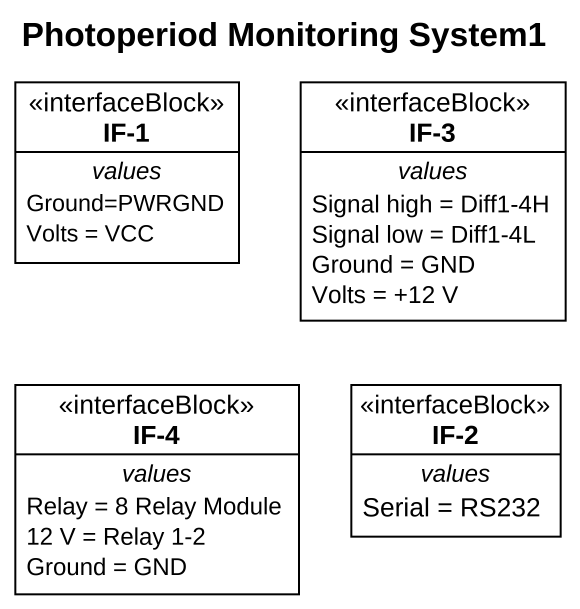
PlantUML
@startuml
title Photoperiod Monitoring System1
hide circle
hide empty members
class "IF-1" as IF_1 <<interfaceBlock>> {
  -- values --
  Ground=PWRGND
  Volts = VCC
}
class "IF-3" as IF_3 <<interfaceBlock>> {
  -- values --
  Signal high = Diff1-4H
  Signal low = Diff1-4L
  Ground = GND
  Volts = +12 V
}
class "IF-4" as IF_4 <<interfaceBlock>> {
  -- values --
  Relay = 8 Relay Module
  12 V = Relay 1-2
  Ground = GND
}
class "IF-2" as IF_2 <<interfaceBlock>> {
  -- values --
  Serial = RS232
}
@enduml
